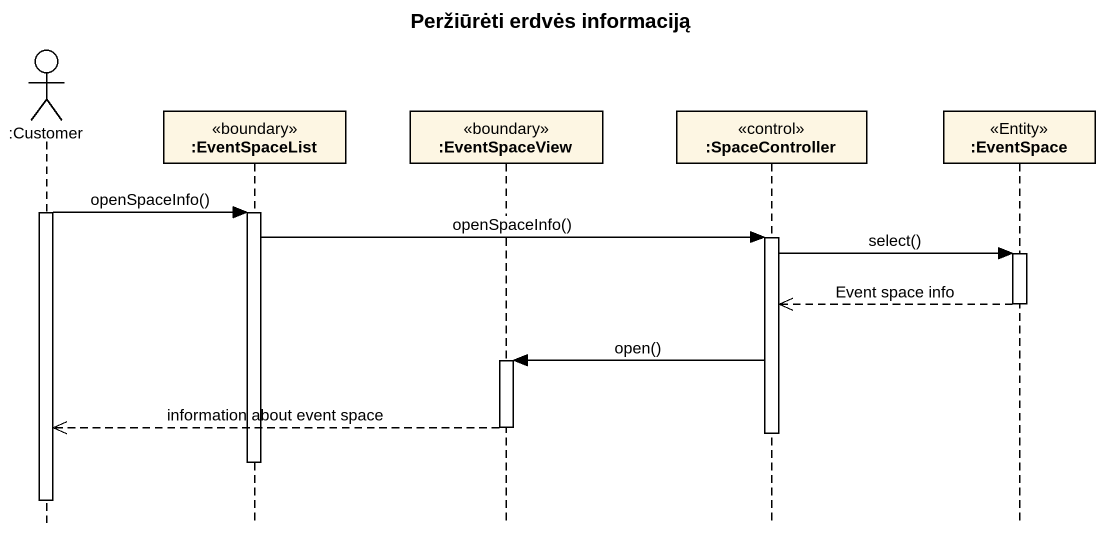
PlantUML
@startuml
title Peržiūrėti erdvės informaciją
hide footbox
actor ":Customer" as Customer
participant ":EventSpaceList" as EventSpaceList <<boundary>>
participant ":EventSpaceView" as EventSpaceView <<boundary>>
participant ":SpaceController" as SpaceController <<control>>
participant ":EventSpace" as EventSpace <<Entity>>

activate Customer
Customer -> EventSpaceList : openSpaceInfo()
activate EventSpaceList
EventSpaceList -> SpaceController : openSpaceInfo()
activate SpaceController
SpaceController -> EventSpace : select()
activate EventSpace
EventSpace -->> SpaceController : Event space info
deactivate EventSpace
SpaceController -> EventSpaceView : open()
activate EventSpaceView
EventSpaceView -->> Customer : information about event space
deactivate EventSpaceView
deactivate SpaceController
deactivate EventSpaceList
deactivate Customer
@enduml
